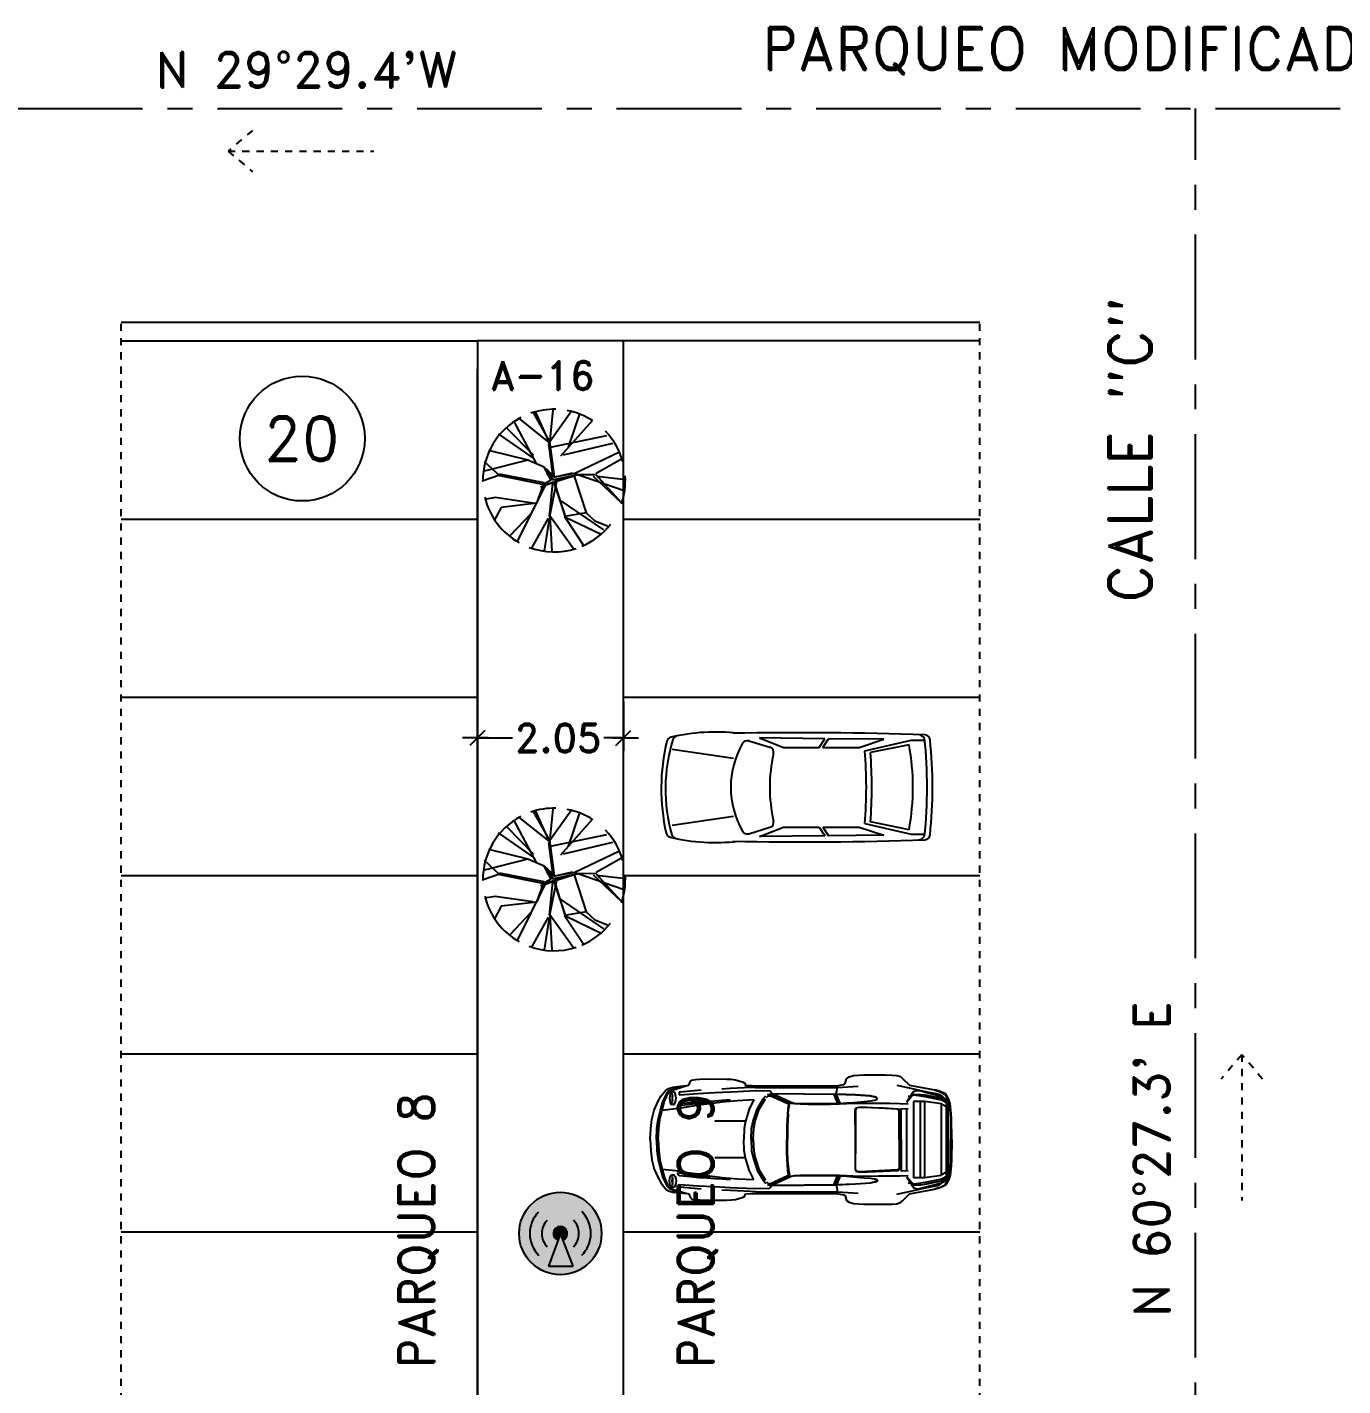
# Model space of a CAD drawing. Header units: millimetres. Extents: x 1590 to 1932, y -48 to 167.
# Drawn here: x 1677.47 to 1695.92, y 73.19 to 92.25 of the extents above; entities that cross this region are included whole.
import ezdxf
from ezdxf.enums import TextEntityAlignment as Align

# ---------------------------------------------------------------- set-up
doc = ezdxf.new("R2010")
doc.units = ezdxf.units.MM
doc.header["$LTSCALE"] = 0.1
doc.header["$MEASUREMENT"] = 0
doc.header["$PDMODE"] = 35
doc.header["$PDSIZE"] = 0.75
doc.linetypes.add('CENTERX2', pattern=[4, 2.5, -0.5, 0.5, -0.5])
doc.linetypes.add('DASHED', pattern=[0.75, 0.5, -0.25])
doc.layers.get('0').update_dxf_attribs({"linetype": 'CONTINUOUS'})
doc.layers.get('DEFPOINTS').update_dxf_attribs({"linetype": 'CONTINUOUS'})
for name, color, linetype in [('ACCESSP01', 7, 'CONTINUOUS'), ('ACCESSP02', 7, 'CONTINUOUS'), ('C-PRKG-CARS', 1, 'CONTINUOUS'), ('CUADRO1', 3, 'CONTINUOUS'), ('L-SITE-TREE', 6, 'CONTINUOUS'), ('PARED', 4, 'CONTINUOUS'), ('PAREDES', 3, 'CONTINUOUS'), ('TEXT', 3, 'CONTINUOUS')]:
    doc.layers.add(name, color=color, linetype=linetype)
doc.styles.add('ROMAND', font='romand.shx')
doc.dimstyles.new('URBA', dxfattribs={"dimtxt": 20, "dimasz": 0.5, "dimexe": 1.25, "dimexo": 0.63, "dimgap": 0.63, "dimtad": 0, "dimtih": 1, "dimtoh": 1, "dimzin": 1, "dimdsep": 46, "dimtxsty": 'ROMAND', "dimcen": 2.5, "dimclrd": 1, "dimclre": 1, "dimclrt": 3, "dimadec": 0, "dimazin": 0, "dimtfac": 1, "dimtmove": 0, "dimatfit": 3, "dimfxl": 1, "dimtvp": 1, "dimtolj": 1, "dimtzin": 1, "dimarcsym": 0})

# ---------------------------------------------------------------- blocks, each defined once
blk = doc.blocks.new('02PTRX01')
at = {"color": 0, "linetype": 'ByBlock'}
for p, q in [((-0.0399, 0.2813), (-0.1308, 0.4841)), ((-0.03, 0.2753), (0.1219, 0.4889)), ((-0.0272, 0.2845), (-0.0072, 0.4959)), ((-0.1228, 0.1202), (-0.2822, 0.4196)), ((-0.0337, 0.2677), (-0.2486, 0.4406)), ((-0.031, 0.2771), (-0.143, 0.4733)), ((0.0481, 0.1739), (0.2686, 0.422)), ((0.1015, 0.2341), (0.1786, 0.4613)), ((-0.1453, 0.1573), (-0.3897, 0.3271)), ((-0.143, 0.1751), (-0.3306, 0.3684)), ((-0.026, 0.2344), (0.3692, 0.3167)), ((-0.1812, 0.1432), (-0.4582, 0.2109)), ((-0.0062, 0.0264), (-0.0376, 0.2594)), ((0.0037, 0.0267), (-0.03, 0.2753)), ((0.0666, 0.181), (0.4129, 0.2626)), ((0.1451, 0.0511), (0.4593, 0.2011)), ((-0.1835, 0.1421), (-0.4994, 0.0626)), ((-0.3813, 0.033), (-0.4888, 0.1323)), ((-0.0693, 0.0941), (-0.1835, 0.1421)), ((0.2956, 0.0509), (0.4739, 0.1518)), ((-0.3826, 0.0383), (-0.505, -0.0048)), ((-0.0685, -0.0158), (-0.3827, 0.0444)), ((-0.0795, -0.0284), (-0.3813, 0.033)), ((-0.0193, 0.002), (-0.0774, -0.0274)), ((-0.0193, 0.002), (-0.0693, 0.0941)), ((0.0037, 0.0267), (-0.0661, 0.0926)), ((-0.0523, 0.0798), (-0.0046, 0.0024)), ((-0.0023, 0.0211), (-0.0523, 0.0798)), ((-0.0033, 0.0052), (-0.0515, 0.0485)), ((0.1644, 0.0395), (-0.0033, 0.0052)), ((0.1272, 0.0524), (-0.0023, 0.0211)), ((0.0033, -0.008), (0.018, 0.0081)), ((0.0037, 0.0267), (0.1451, 0.0511)), ((0.1401, 0.0316), (0.0163, -0.0068)), ((0.018, 0.0081), (0.1644, 0.0395)), ((0.1401, 0.0316), (0.2252, -0.2257)), ((0.1502, 0.0438), (0.2932, 0.0419)), ((0.1521, 0.0476), (0.4856, -0.0675)), ((0.2747, 0.0316), (0.4739, -0.1553)), ((0.4739, -0.1553), (0.2932, 0.0419)), ((0.297, 0.0308), (0.5062, 0.0066)), ((-0.0638, -0.0361), (-0.2616, -0.4323)), ((-0.0774, -0.0274), (-0.1226, -0.1582)), ((-0.0703, -0.0374), (-0.1226, -0.1582)), ((-0.0947, -0.0428), (-0.0033, -0.0081)), ((-0.0089, -0.0164), (-0.0703, -0.0374)), ((0.0163, -0.0068), (-0.0316, -0.251)), ((-0.0316, -0.251), (-0.0089, -0.0164)), ((-0.0033, -0.0081), (0.0805, -0.2575)), ((0.0805, -0.2575), (0.0033, -0.008)), ((-0.4131, -0.1198), (-0.485, -0.1315)), ((-0.3718, -0.188), (-0.421, -0.2797)), ((-0.1491, -0.1573), (-0.4131, -0.1198)), ((-0.1226, -0.1582), (-0.3718, -0.188)), ((0.0332, -0.1319), (0.346, -0.3455)), ((-0.1664, -0.2348), (-0.3091, -0.3858)), ((-0.0411, -0.2647), (-0.1554, -0.4702)), ((-0.034, -0.2703), (-0.0693, -0.4935)), ((-0.0298, -0.2473), (-0.016, -0.4961)), ((-0.0297, -0.2449), (0.1373, -0.4775)), ((0.2283, -0.2272), (0.074, -0.253)), ((0.074, -0.253), (0.2098, -0.4567)), ((0.0803, -0.256), (0.3312, -0.3757)), ((0.2252, -0.2257), (0.2869, -0.2828)), ((0.2869, -0.2828), (0.3752, -0.3176))]:
    blk.add_line(p, q, dxfattribs=at)
for start, end in [(88.67658, 109.13181), (56.90063, 79.36879), (117.86669, 180.76361), (15.42502, 43.73878), (340.94353, 3.71391), (193.57975, 240.72922), (292.86239, 322.35668), (249.58012, 287.97728)]:
    blk.add_arc((0, 0), 0.5, start, end, dxfattribs=at)
blk = doc.blocks.new('02PCAR01')
at = {"color": 0, "linetype": 'ByBlock'}
for p, q in [((-138, 26.03), (-145, 26.03)), ((-112.52, 20.16), (-138, 26.03)), ((-136.91, 23.5), (-115.59, 19.26)), ((-122.94, 26.61), (-92.48, 26.84)), ((-109.29, 22.08), (-122.94, 26.61)), ((-89.35, 22.08), (-92.48, 26.84)), ((-90.39, 26.87), (-54.31, 27.32)), ((-87.23, 22.08), (-90.39, 26.87)), ((-54.31, 27.32), (-67.5, 22.08)), ((-48.33, 25.72), (-60.01, 22.2)), ((-89.35, 22.08), (-109.29, 22.08)), ((-67.5, 22.08), (-87.23, 22.08)), ((-6, 20.97), (-40, 15.97)), ((-112.51, -20.11), (-138, -25.97)), ((-136.91, -23.36), (-115.59, -19.12)), ((-109.29, -21.95), (-122.94, -26.47)), ((-89.35, -21.95), (-109.29, -21.95)), ((-89.35, -21.95), (-92.48, -26.7)), ((-87.23, -21.95), (-90.39, -26.73)), ((-67.5, -21.95), (-87.23, -21.95)), ((-54.31, -27.18), (-67.5, -21.95)), ((-48.33, -25.52), (-60.01, -22)), ((-6, -20.97), (-40, -15.97)), ((-138, -25.97), (-145, -25.97)), ((-122.94, -26.47), (-92.48, -26.7)), ((-90.39, -26.73), (-54.31, -27.18))]:
    blk.add_line(p, q, dxfattribs=at)
for centre, radius, start, end in [((-77.24, -1914.33), 1944.6, 88.89024, 92.01225), ((-30.02, -77.69), 108.31, 76.66075, 96.5655), ((110.89, 0.1), 260.73, 174.2342, 185.7658), ((-145.41, 25.94), 3.14, 92.11191, 173.48992), ((111.89, 0.1), 258.76, 174.01419, 185.98581), ((-141.57, 24.61), 4.6, 94.39871, 147.52881), ((-7.97, 0.1), 131.06, 169.68972, 190.31028), ((-47.46, 22.85), 3, 31.14552, 106.79837), ((-87.12, 0.1), 48.72, 330.07742, 29.92258), ((-8.86, 25.33), 3.14, 17.81788, 78.39421), ((-95.47, 0.91), 93.12, 343.03471, 15.81411), ((-5.75, 24.64), 3.14, 14.34517, 76.66075), ((-111.75, 0.91), 111.76, 346.39761, 12.667), ((146.01, 0.1), 262.31, 175.79714, 184.20286), ((147.71, 0.1), 261.01, 175.59188, 184.44072), ((-59.14, 19.33), 3, 106.79837, 193.66308), ((-142.7, 0.1), 82.75, 347.06832, 12.93168), ((-59.14, -19.13), 3, 166.33692, 253.20163), ((-145.41, -25.74), 3.14, 186.51008, 267.88809), ((-77.24, 1914.53), 1944.6, 267.98775, 271.10976), ((-141.57, -24.41), 4.6, 212.47119, 265.60129), ((-47.46, -22.65), 3, 253.20163, 328.85448), ((-30.02, 77.89), 108.31, 263.4345, 283.11557), ((-9.37, -25.23), 3.14, 281.32486, 340.88258), ((-6.15, -24.54), 3.14, 283.11557, 344.59415)]:
    blk.add_arc(centre, radius, start, end, dxfattribs=at)
blk = doc.blocks.new('02PCAR09')
at = {"color": 0, "linetype": 'ByBlock'}
for p, q in [((-143.26, 30.05), (-157.04, 27.42)), ((-136.16, 30.07), (-146.25, 27.9)), ((-139.39, 33.77), (-143.26, 30.05)), ((-138.14, 34.83), (-139.39, 33.77)), ((-136.04, 35.43), (-138.14, 34.83)), ((-133.57, 35.58), (-136.04, 35.43)), ((-129.86, 35.7), (-133.57, 35.58)), ((-117.88, 35.7), (-129.86, 35.7)), ((-112.33, 35.34), (-117.88, 35.7)), ((-109.85, 34.59), (-112.33, 35.34)), ((-108.47, 33.6), (-109.85, 34.59)), ((-107.73, 30.95), (-108.47, 33.6)), ((-107, 30.43), (-107.73, 30.95)), ((-102.8, 29.76), (-107, 30.43)), ((-52.16, 31.23), (-52.64, 29.95)), ((-51.29, 31.76), (-52.16, 31.23)), ((-48.85, 32.53), (-51.29, 31.76)), ((-47.09, 33.02), (-48.85, 32.53)), ((-44.85, 33.29), (-47.09, 33.02)), ((-42.26, 33.45), (-44.85, 33.29)), ((-32.75, 33.53), (-42.26, 33.45)), ((-27.18, 33.31), (-32.75, 33.53)), ((-24.96, 33.14), (-27.18, 33.31)), ((-22.98, 32.83), (-24.96, 33.14)), ((-22.13, 32.24), (-22.98, 32.83)), ((-21.22, 30), (-22.13, 32.24)), ((-164.79, 22.49), (-162.98, 25.22)), ((-162.81, 24.98), (-164.42, 22.49)), ((-160.88, 23.8), (-163.6, 22.32)), ((-160.77, 22.81), (-163.6, 21.32)), ((-162.98, 25.22), (-160.29, 26.5)), ((-160.49, 26.23), (-162.81, 24.98)), ((-161.5, 23.73), (-161.74, 23.33)), ((-159.78, 24.91), (-161.5, 23.73)), ((-149.39, 26.87), (-160.88, 23.8)), ((-151.85, 24.65), (-160.77, 22.81)), ((-160.77, 21.82), (-151.85, 23.66)), ((-157.04, 27.42), (-160.49, 26.23)), ((-160.29, 26.5), (-157.04, 27.42)), ((-159.78, 24.24), (-160.17, 23.99)), ((-157.91, 25.53), (-159.78, 24.91)), ((-157.91, 25.01), (-159.78, 24.24)), ((-152.81, 26.43), (-157.91, 25.53)), ((-153.83, 25.85), (-157.91, 25.01)), ((-153.47, 26.28), (-153.83, 25.85)), ((-146.25, 27.9), (-152.81, 26.43)), ((-149.51, 24.91), (-151.85, 24.65)), ((-151.85, 23.66), (-149.51, 24.04)), ((-145.43, 25.03), (-149.51, 24.91)), ((-149.51, 24.04), (-145.43, 24.53)), ((-147.04, 27.13), (-149.39, 26.87)), ((-145.43, 26.52), (-147.04, 27.13)), ((-141.73, 20.71), (-145.43, 26.52)), ((-145.43, 25.03), (-141.73, 20.73)), ((-145.43, 24.53), (-145.43, 25.03)), ((-142.39, 24.02), (-143.85, 23.95)), ((-125.42, 22.45), (-125.37, 22.96)), ((-125.37, 22.96), (-124.86, 23.34)), ((-125.15, 22.43), (-125.13, 22.84)), ((-125.13, 22.84), (-124.69, 23.22)), ((-124.86, 23.34), (-121.58, 24.14)), ((-124.69, 23.22), (-121.6, 24.01)), ((-121.6, 24.01), (-113.44, 24.57)), ((-121.58, 24.14), (-113.44, 24.69)), ((-103.18, 28.82), (-114.79, 29.59)), ((-113.44, 24.69), (-102.68, 25.08)), ((-113.44, 24.57), (-102.68, 24.96)), ((-104.9, 20.03), (-102.9, 24.96)), ((-104.22, 19.99), (-102.17, 24.96)), ((-101.45, 24.96), (-103.47, 19.98)), ((-103.18, 28.82), (-102.8, 29.76)), ((-58.2, 28.79), (-103.18, 28.82)), ((-103.18, 28.09), (-103.18, 28.82)), ((-103.06, 26.7), (-103.18, 28.09)), ((-102.68, 25.44), (-103.06, 26.7)), ((-56.22, 29.83), (-102.8, 29.76)), ((-67.1, 25.44), (-102.68, 25.06)), ((-102.68, 25.08), (-102.68, 25.44)), ((-102.68, 24.94), (-67.65, 25.32)), ((-102.68, 25.06), (-102.68, 24.94)), ((-77.45, 20.66), (-68.24, 24.88)), ((-67.39, 24.89), (-76.59, 20.66)), ((-76.17, 20.52), (-66.86, 24.77)), ((-66.4, 24.24), (-75.65, 20.03)), ((-66.42, 25.2), (-67.39, 24.89)), ((-67.1, 25.46), (-66.11, 26.89)), ((-67.1, 25.54), (-67.1, 25.54)), ((-64.81, 24.72), (-67.1, 25.46)), ((-66.86, 24.77), (-65.78, 24.81)), ((-65.14, 24.16), (-66.4, 24.24)), ((-58.32, 27.06), (-66.11, 26.89)), ((-65.78, 24.81), (-64.81, 24.72)), ((-64.13, 23.29), (-65.14, 24.16)), ((-62.4, 22.49), (-63.89, 24.21)), ((-48.2, 26.63), (-58.32, 27.06)), ((-58.2, 28.77), (-51.78, 28.55)), ((-52.64, 29.95), (-56.22, 29.83)), ((-51.78, 28.55), (-44.15, 28.14)), ((-44.15, 26.41), (-48.2, 26.63)), ((-44.15, 28.14), (-39.54, 27.93)), ((-35.6, 25.95), (-44.15, 26.41)), ((-26.33, 25.46), (-35.6, 25.95)), ((-28.03, 27.35), (-18.29, 26.45)), ((-21.41, 25.08), (-26.33, 25.46)), ((-16.03, 24.72), (-21.41, 25.08)), ((-19.65, 29.66), (-21.22, 30)), ((-12.48, 29.04), (-19.65, 29.78)), ((-12.79, 27.56), (-19.65, 29.66)), ((-18.29, 26.45), (-15.88, 26.19)), ((-13.04, 28.18), (-17.96, 29.55)), ((-15.88, 26.19), (-16.03, 24.72)), ((-14.22, 22.91), (-14.12, 24.14)), ((-14.12, 21.68), (-14.22, 22.91)), ((-14.12, 24.14), (-13.76, 25.41)), ((-13.76, 25.41), (-13.28, 26.26)), ((-13.28, 26.26), (-12.67, 26.55)), ((-10.59, 27.09), (-13.04, 28.18)), ((-10.26, 26.19), (-12.79, 27.56)), ((-12.67, 26.55), (-11.49, 26.19)), ((-10.14, 28.29), (-12.48, 29.04)), ((-12.31, 22.86), (-12.22, 24.26)), ((-12.24, 21.56), (-12.31, 22.86)), ((-12.04, 22.86), (-12.24, 21.56)), ((-12.22, 24.26), (-12.07, 25.22)), ((-12.22, 24.26), (-12.04, 22.86)), ((-12.07, 25.22), (-11.81, 25.93)), ((-11.81, 25.93), (-11.49, 26.19)), ((-11.49, 26.19), (-11.18, 25.93)), ((-11.18, 25.93), (-10.93, 25.22)), ((-10.93, 25.22), (-10.74, 24.13)), ((-10.74, 24.13), (-10.69, 22.86)), ((-10.69, 22.86), (-10.74, 21.58)), ((-9.43, 26.13), (-10.59, 27.09)), ((-8.9, 23.63), (-10.26, 26.19)), ((-8.78, 27.56), (-10.14, 28.29)), ((-6.9, 21.08), (-9.43, 26.13)), ((-7.91, 21.15), (-8.9, 23.63)), ((-5.94, 24.09), (-8.78, 27.56)), ((-4.27, 21.14), (-5.94, 24.09)), ((-166.21, 14.44), (-165.56, 19.69)), ((-165.19, 19.69), (-165.8, 14.82)), ((-165.56, 19.69), (-164.79, 22.49)), ((-164.42, 22.49), (-165.19, 19.69)), ((-163.6, 22.32), (-164.59, 21.21)), ((-163.6, 21.32), (-164.59, 20.71)), ((-164.59, -21.21), (-164.59, 21.21)), ((-163.6, 20.33), (-160.77, 21.82)), ((-163.6, 20.33), (-163.6, -20.33)), ((-163.6, 18.05), (-160.88, 19.53)), ((-160.77, 19.82), (-151.61, 21.07)), ((-160.77, 19.82), (-160.77, -19.82)), ((-151.61, 21.07), (-151.61, -21.07)), ((-151.61, 21.07), (-145.43, 21.07)), ((-149.26, 21.07), (-149.26, -21.19)), ((-145.43, -21.07), (-145.43, 21.07)), ((-137.77, 19.96), (-142.39, 19.75)), ((-138.14, 17.06), (-142.38, 17.26)), ((-141.73, 17.26), (-141.73, -17.16)), ((-138.66, 0), (-138.57, 15.9)), ((-138.57, 15.9), (-138.14, 17.06)), ((-137.9, 15.9), (-138.04, 8.28)), ((-137.51, 16.58), (-137.9, 15.9)), ((-132.34, 20.03), (-137.77, 19.96)), ((-137.56, 8.16), (-137.48, 15.78)), ((-136.98, 17.01), (-137.51, 16.58)), ((-137.48, 15.78), (-137.08, 16.44)), ((-137.08, 16.44), (-136.55, 16.78)), ((-128.55, 17.52), (-136.98, 17.01)), ((-136.55, 16.78), (-115.95, 17.82)), ((-126.04, 20.1), (-132.34, 20.03)), ((-115.76, 17.94), (-128.55, 17.52)), ((-115.78, 20.11), (-126.04, 20.1)), ((-125.08, 22.11), (-125.42, 22.45)), ((-124.89, 22.11), (-125.15, 22.43)), ((-124.01, 21.73), (-125.08, 22.11)), ((-123.84, 21.73), (-124.89, 22.11)), ((-121.62, 21.38), (-124.01, 21.73)), ((-121.62, 21.38), (-123.84, 21.73)), ((-118.22, 21.03), (-121.62, 21.38)), ((-112.19, 20.51), (-118.22, 21.03)), ((-115.95, 17.82), (-113.73, 17.36)), ((-108.37, 19.87), (-115.78, 20.11)), ((-113.56, 17.48), (-115.76, 17.94)), ((-113.73, 17.36), (-113.35, 15.95)), ((-113.2, 16.07), (-113.56, 17.48)), ((-113.4, -0.02), (-113.2, 16.07)), ((-113.35, 15.95), (-113.4, 0.02)), ((-108.37, 20.23), (-112.19, 20.51)), ((-104.22, 19.99), (-108.37, 20.23)), ((-104.27, 19.73), (-108.37, 19.87)), ((-99.56, 19.65), (-104.27, 19.73)), ((-99.52, 19.84), (-104.22, 19.99)), ((-87.11, 19.64), (-99.56, 19.65)), ((-87.11, 19.87), (-99.52, 19.84)), ((-82.86, 19.87), (-87.11, 19.87)), ((-82.86, 19.72), (-87.11, 19.64)), ((-79.67, 19.98), (-82.86, 19.87)), ((-79.63, 19.86), (-82.86, 19.72)), ((-79.67, 19.96), (-78.74, 20.2)), ((-77.89, 20.2), (-79.63, 19.86)), ((-78.74, 20.2), (-77.45, 20.66)), ((-77.21, 20.44), (-77.89, 20.2)), ((-76.59, 20.66), (-77.21, 20.44)), ((-76.95, 19.52), (-76.71, 20.25)), ((-76.73, 18.37), (-76.95, 19.52)), ((-76.42, 16.82), (-76.73, 18.37)), ((-76.71, 20.25), (-76.17, 20.52)), ((-76.22, 19.69), (-76.44, 19.24)), ((-76.44, 19.24), (-76.15, 18.22)), ((-76.1, 14.07), (-76.42, 16.82)), ((-75.65, 20.03), (-76.22, 19.69)), ((-76.15, 18.22), (-75.93, 16.82)), ((-75.93, 16.82), (-75.72, 13.98)), ((-60.22, 16.82), (-63.6, 22.49)), ((-58.97, 16.82), (-62.4, 22.49)), ((-60.22, 16.82), (-60.22, 16.82)), ((-58, 10.14), (-60.22, 16.82)), ((-56.75, 10.14), (-58.97, 16.82)), ((-57.13, 22.11), (-54.53, 16.8)), ((-48.2, 21.63), (-57.13, 22.11)), ((-54.53, 16.8), (-52.55, 10.14)), ((-39.78, 20.85), (-48.2, 21.63)), ((-39.78, 21.75), (-44.12, 22.11)), ((-35.6, 21.46), (-39.78, 21.75)), ((-35.6, 20.37), (-39.78, 20.85)), ((-31.38, 21.21), (-35.6, 21.46)), ((-28.21, 19.38), (-35.6, 20.37)), ((-33.48, 20.69), (-27.45, 19.99)), ((-26.79, 20.88), (-31.38, 21.21)), ((-24.62, 18.78), (-28.21, 19.38)), ((-27.45, 19.99), (-23.36, 19.5)), ((-22.2, 20.45), (-26.79, 20.88)), ((-17.01, 17.6), (-24.62, 18.78)), ((-23.36, 19.5), (-19.12, 18.97)), ((-18.2, 20.06), (-22.2, 20.45)), ((-19.12, 18.97), (-14.89, 18.51)), ((-16, 19.87), (-18.2, 20.06)), ((-13.95, 17.11), (-17.01, 17.6)), ((-14.89, 18.51), (-16, 19.87)), ((-13.76, 20.44), (-14.12, 21.68)), ((-6.56, 16.32), (-13.95, 17.11)), ((-13.28, 19.65), (-13.76, 20.44)), ((-12.67, 19.33), (-13.28, 19.65)), ((-11.49, 19.6), (-12.67, 19.33)), ((-12.07, 20.57), (-12.24, 21.58)), ((-11.81, 19.84), (-12.07, 20.57)), ((-11.49, 19.6), (-11.81, 19.84)), ((-11.18, 19.81), (-11.49, 19.6)), ((-10.93, 20.51), (-11.18, 19.81)), ((-10.74, 21.58), (-10.93, 20.51)), ((-6.56, 16.32), (-7.91, 21.15)), ((-5.57, 16.32), (-6.9, 21.08)), ((-5.26, 11.13), (-6.56, 16.32)), ((-4.27, 11.13), (-5.57, 16.32)), ((-2.17, 16.31), (-4.27, 21.14)), ((-0.87, 11.13), (-2.17, 16.31)), ((-166.57, 0.02), (-166.35, 11.22)), ((-166.35, 11.22), (-166.21, 14.44)), ((-165.94, 11.59), (-166.08, 0)), ((-165.8, 14.82), (-165.94, 11.59)), ((-138.04, 8.28), (-138.04, 0)), ((-137.56, 0), (-137.56, 8.16)), ((-76.1, 14.07), (-75.74, 7.15)), ((-75.72, 13.98), (-75.43, 7.15)), ((-57.13, 6.18), (-58, 10.14)), ((-55.9, 6.18), (-56.75, 10.14)), ((-52.55, 10.14), (-44.12, 10.09)), ((-52.55, 10.14), (-51.92, 6.18)), ((-44.12, 10.09), (-35.6, 10.09)), ((-4.7, 6.2), (-5.26, 11.13)), ((-3.7, 6.2), (-4.27, 11.13)), ((-0.31, 6.18), (-0.87, 11.13)), ((-165.94, -11.59), (-166.08, 0)), ((-138.66, 0), (-138.57, -15.9)), ((-138.04, -8.28), (-138.04, 0)), ((-137.56, 0), (-137.56, -8.16)), ((-113.4, 0.02), (-113.2, -16.07)), ((-75.74, 7.15), (-75.77, 0)), ((-75.74, -7.15), (-75.77, 0)), ((-75.43, 7.15), (-75.4, 0)), ((-75.43, -7.15), (-75.4, 0)), ((-56.89, 0), (-57.13, 6.18)), ((-56.89, 0), (-57.13, -6.18)), ((-55.64, 0), (-55.9, 6.18)), ((-55.64, 0), (-55.9, -6.18)), ((-51.92, 6.18), (-51.68, 0)), ((-51.92, -6.18), (-51.68, 0)), ((-4.39, 0), (-4.7, 6.2)), ((-4.39, 0), (-4.7, -6.2)), ((-3.4, 0), (-3.7, 6.2)), ((-3.4, 0), (-3.7, -6.2)), ((0, 0), (-0.31, 6.18)), ((0, 0), (-0.31, -6.18)), ((-166.57, -0.02), (-166.35, -11.22)), ((-113.35, -15.95), (-113.4, -0.02)), ((-76.1, -14.07), (-75.74, -7.15)), ((-75.72, -13.98), (-75.43, -7.15)), ((-57.13, -6.18), (-58, -10.14)), ((-55.9, -6.18), (-56.75, -10.14)), ((-52.55, -10.14), (-51.92, -6.18)), ((-4.7, -6.2), (-5.26, -11.13)), ((-3.7, -6.2), (-4.27, -11.13)), ((-0.31, -6.18), (-0.87, -11.13)), ((-166.35, -11.22), (-166.21, -14.44)), ((-166.21, -14.44), (-165.56, -19.69)), ((-165.8, -14.82), (-165.94, -11.59)), ((-165.19, -19.69), (-165.8, -14.82)), ((-137.9, -15.9), (-138.04, -8.28)), ((-137.56, -8.16), (-137.48, -15.78)), ((-76.1, -14.07), (-76.42, -16.82)), ((-75.93, -16.82), (-75.72, -13.98)), ((-58, -10.14), (-60.22, -16.82)), ((-56.75, -10.14), (-58.97, -16.82)), ((-54.53, -16.8), (-52.55, -10.14)), ((-52.55, -10.14), (-44.12, -10.09)), ((-44.12, -10.09), (-35.6, -10.09)), ((-5.26, -11.13), (-6.56, -16.32)), ((-4.27, -11.13), (-5.57, -16.32)), ((-0.87, -11.13), (-2.17, -16.31)), ((-165.56, -19.69), (-164.79, -22.49)), ((-164.42, -22.49), (-165.19, -19.69)), ((-164.79, -22.49), (-162.98, -25.22)), ((-163.6, -21.32), (-164.59, -20.71)), ((-163.6, -22.32), (-164.59, -21.21)), ((-162.81, -24.98), (-164.42, -22.49)), ((-163.6, -18.05), (-160.88, -19.53)), ((-163.6, -20.33), (-160.77, -21.82)), ((-160.77, -22.81), (-163.6, -21.32)), ((-160.88, -23.8), (-163.6, -22.32)), ((-160.77, -19.82), (-151.61, -21.07)), ((-160.77, -21.82), (-151.85, -23.66)), ((-151.61, -21.07), (-145.43, -21.07)), ((-141.73, -20.71), (-145.43, -26.52)), ((-145.43, -25.03), (-141.73, -20.73)), ((-137.77, -19.96), (-142.39, -19.75)), ((-138.14, -17.06), (-142.38, -17.26)), ((-138.57, -15.9), (-138.14, -17.06)), ((-137.51, -16.58), (-137.9, -15.9)), ((-132.34, -20.03), (-137.77, -19.96)), ((-136.98, -17.01), (-137.51, -16.58)), ((-137.48, -15.78), (-137.08, -16.44)), ((-137.08, -16.44), (-136.55, -16.78)), ((-128.55, -17.52), (-136.98, -17.01)), ((-136.55, -16.78), (-115.95, -17.82)), ((-126.04, -20.1), (-132.34, -20.03)), ((-115.76, -17.94), (-128.55, -17.52)), ((-115.78, -20.11), (-126.04, -20.1)), ((-125.08, -22.11), (-125.42, -22.45)), ((-125.42, -22.45), (-125.37, -22.96)), ((-124.89, -22.11), (-125.15, -22.43)), ((-125.15, -22.43), (-125.13, -22.84)), ((-124.01, -21.73), (-125.08, -22.11)), ((-123.84, -21.73), (-124.89, -22.11)), ((-121.62, -21.38), (-124.01, -21.73)), ((-121.62, -21.38), (-123.84, -21.73)), ((-118.22, -21.03), (-121.62, -21.38)), ((-112.19, -20.51), (-118.22, -21.03)), ((-115.95, -17.82), (-113.73, -17.36)), ((-108.37, -19.87), (-115.78, -20.11)), ((-113.56, -17.48), (-115.76, -17.94)), ((-113.73, -17.36), (-113.35, -15.95)), ((-113.2, -16.07), (-113.56, -17.48)), ((-108.37, -20.23), (-112.19, -20.51)), ((-104.27, -19.73), (-108.37, -19.87)), ((-104.22, -19.99), (-108.37, -20.23)), ((-104.9, -20.03), (-102.9, -24.96)), ((-99.56, -19.65), (-104.27, -19.73)), ((-99.52, -19.84), (-104.22, -19.99)), ((-104.22, -19.99), (-102.17, -24.96)), ((-101.45, -24.96), (-103.47, -19.98)), ((-87.11, -19.64), (-99.56, -19.65)), ((-87.11, -19.87), (-99.52, -19.84)), ((-82.86, -19.72), (-87.11, -19.64)), ((-82.86, -19.87), (-87.11, -19.87)), ((-79.63, -19.86), (-82.86, -19.72)), ((-79.67, -19.98), (-82.86, -19.87)), ((-79.67, -19.96), (-78.74, -20.2)), ((-77.89, -20.2), (-79.63, -19.86)), ((-78.74, -20.2), (-77.45, -20.66)), ((-77.21, -20.44), (-77.89, -20.2)), ((-77.45, -20.66), (-68.24, -24.88)), ((-76.59, -20.66), (-77.21, -20.44)), ((-76.73, -18.37), (-76.95, -19.52)), ((-76.95, -19.52), (-76.71, -20.25)), ((-76.42, -16.82), (-76.73, -18.37)), ((-76.71, -20.25), (-76.17, -20.52)), ((-67.39, -24.89), (-76.59, -20.66)), ((-76.44, -19.24), (-76.15, -18.22)), ((-76.22, -19.69), (-76.44, -19.24)), ((-75.65, -20.03), (-76.22, -19.69)), ((-76.17, -20.52), (-66.86, -24.77)), ((-76.15, -18.22), (-75.93, -16.82)), ((-66.4, -24.24), (-75.65, -20.03)), ((-62.4, -22.49), (-63.89, -24.21)), ((-60.22, -16.82), (-63.6, -22.49)), ((-58.97, -16.82), (-62.4, -22.49)), ((-60.22, -16.82), (-60.22, -16.82)), ((-57.13, -22.11), (-54.53, -16.8)), ((-48.2, -21.63), (-57.13, -22.11)), ((-39.78, -20.85), (-48.2, -21.63)), ((-39.78, -21.75), (-44.12, -22.11)), ((-35.6, -20.37), (-39.78, -20.85)), ((-35.6, -21.46), (-39.78, -21.75)), ((-28.21, -19.38), (-35.6, -20.37)), ((-31.38, -21.21), (-35.6, -21.46)), ((-33.48, -20.69), (-27.45, -19.99)), ((-26.79, -20.88), (-31.38, -21.21)), ((-24.62, -18.78), (-28.21, -19.38)), ((-27.45, -19.99), (-23.36, -19.5)), ((-22.2, -20.45), (-26.79, -20.88)), ((-17.01, -17.6), (-24.62, -18.78)), ((-23.36, -19.5), (-19.12, -18.97)), ((-18.2, -20.06), (-22.2, -20.45)), ((-19.12, -18.97), (-14.89, -18.51)), ((-16, -19.87), (-18.2, -20.06)), ((-13.95, -17.11), (-17.01, -17.6)), ((-14.89, -18.51), (-16, -19.87)), ((-14.12, -21.68), (-14.22, -22.91)), ((-13.76, -20.44), (-14.12, -21.68)), ((-6.56, -16.32), (-13.95, -17.11)), ((-13.28, -19.65), (-13.76, -20.44)), ((-12.67, -19.33), (-13.28, -19.65)), ((-11.49, -19.6), (-12.67, -19.33)), ((-12.24, -21.56), (-12.31, -22.86)), ((-12.07, -20.57), (-12.24, -21.58)), ((-12.04, -22.86), (-12.24, -21.56)), ((-11.81, -19.84), (-12.07, -20.57)), ((-11.49, -19.6), (-11.81, -19.84)), ((-11.18, -19.81), (-11.49, -19.6)), ((-10.93, -20.51), (-11.18, -19.81)), ((-10.74, -21.58), (-10.93, -20.51)), ((-10.69, -22.86), (-10.74, -21.58)), ((-6.9, -21.08), (-9.43, -26.13)), ((-7.91, -21.15), (-8.9, -23.63)), ((-6.56, -16.32), (-7.91, -21.15)), ((-5.57, -16.32), (-6.9, -21.08)), ((-4.27, -21.14), (-5.94, -24.09)), ((-2.17, -16.31), (-4.27, -21.14)), ((-162.98, -25.22), (-160.29, -26.5)), ((-160.49, -26.23), (-162.81, -24.98)), ((-161.5, -23.73), (-161.74, -23.33)), ((-159.78, -24.91), (-161.5, -23.73)), ((-149.39, -26.87), (-160.88, -23.8)), ((-151.85, -24.65), (-160.77, -22.81)), ((-157.04, -27.42), (-160.49, -26.23)), ((-160.29, -26.5), (-157.04, -27.42)), ((-159.78, -24.24), (-160.17, -23.99)), ((-157.91, -25.01), (-159.78, -24.24)), ((-157.91, -25.53), (-159.78, -24.91)), ((-153.83, -25.85), (-157.91, -25.01)), ((-152.81, -26.43), (-157.91, -25.53)), ((-143.26, -30.05), (-157.04, -27.42)), ((-153.47, -26.28), (-153.83, -25.85)), ((-146.25, -27.9), (-152.81, -26.43)), ((-151.85, -23.66), (-149.51, -24.04)), ((-149.51, -24.91), (-151.85, -24.65)), ((-149.51, -24.04), (-145.43, -24.53)), ((-145.43, -25.03), (-149.51, -24.91)), ((-147.04, -27.13), (-149.39, -26.87)), ((-145.43, -26.52), (-147.04, -27.13)), ((-136.16, -30.07), (-146.25, -27.9)), ((-145.43, -24.53), (-145.43, -25.03)), ((-142.39, -24.02), (-143.85, -23.95)), ((-125.37, -22.96), (-124.86, -23.34)), ((-125.13, -22.84), (-124.69, -23.22)), ((-124.86, -23.34), (-121.58, -24.14)), ((-124.69, -23.22), (-121.6, -24.01)), ((-121.6, -24.01), (-113.44, -24.57)), ((-121.58, -24.14), (-113.44, -24.69)), ((-103.18, -28.82), (-114.79, -29.59)), ((-113.44, -24.57), (-102.68, -24.96)), ((-113.44, -24.69), (-102.68, -25.08)), ((-102.8, -29.76), (-107, -30.43)), ((-103.06, -26.7), (-103.18, -28.09)), ((-103.18, -28.09), (-103.18, -28.82)), ((-58.2, -28.79), (-103.18, -28.82)), ((-103.18, -28.82), (-102.8, -29.76)), ((-102.68, -25.44), (-103.06, -26.7)), ((-56.22, -29.83), (-102.8, -29.76)), ((-102.68, -25.06), (-102.68, -24.94)), ((-102.68, -24.94), (-67.65, -25.32)), ((-67.1, -25.44), (-102.68, -25.06)), ((-102.68, -25.08), (-102.68, -25.44)), ((-66.42, -25.2), (-67.39, -24.89)), ((-64.81, -24.72), (-67.1, -25.46)), ((-67.1, -25.46), (-66.11, -26.89)), ((-67.1, -25.54), (-67.1, -25.54)), ((-66.86, -24.77), (-65.78, -24.81)), ((-65.14, -24.16), (-66.4, -24.24)), ((-58.32, -27.06), (-66.11, -26.89)), ((-65.78, -24.81), (-64.81, -24.72)), ((-64.13, -23.29), (-65.14, -24.16)), ((-48.2, -26.63), (-58.32, -27.06)), ((-58.2, -28.77), (-51.78, -28.55)), ((-52.64, -29.95), (-56.22, -29.83)), ((-52.16, -31.23), (-52.64, -29.95)), ((-51.78, -28.55), (-44.15, -28.14)), ((-44.15, -26.41), (-48.2, -26.63)), ((-35.6, -25.95), (-44.15, -26.41)), ((-44.15, -28.14), (-39.54, -27.93)), ((-26.33, -25.46), (-35.6, -25.95)), ((-28.03, -27.35), (-18.29, -26.45)), ((-21.41, -25.08), (-26.33, -25.46)), ((-21.22, -30), (-22.13, -32.24)), ((-16.03, -24.72), (-21.41, -25.08)), ((-19.65, -29.66), (-21.22, -30)), ((-12.79, -27.56), (-19.65, -29.66)), ((-12.48, -29.04), (-19.65, -29.78)), ((-18.29, -26.45), (-15.88, -26.19)), ((-13.04, -28.18), (-17.96, -29.55)), ((-15.88, -26.19), (-16.03, -24.72)), ((-14.22, -22.91), (-14.12, -24.14)), ((-14.12, -24.14), (-13.76, -25.41)), ((-13.76, -25.41), (-13.28, -26.26)), ((-13.28, -26.26), (-12.67, -26.55)), ((-10.59, -27.09), (-13.04, -28.18)), ((-10.26, -26.19), (-12.79, -27.56)), ((-12.67, -26.55), (-11.49, -26.19)), ((-10.14, -28.29), (-12.48, -29.04)), ((-12.31, -22.86), (-12.22, -24.26)), ((-12.22, -24.26), (-12.04, -22.86)), ((-12.22, -24.26), (-12.07, -25.22)), ((-12.07, -25.22), (-11.81, -25.93)), ((-11.81, -25.93), (-11.49, -26.19)), ((-11.49, -26.19), (-11.18, -25.93)), ((-11.18, -25.93), (-10.93, -25.22)), ((-10.93, -25.22), (-10.74, -24.13)), ((-10.74, -24.13), (-10.69, -22.86)), ((-9.43, -26.13), (-10.59, -27.09)), ((-8.9, -23.63), (-10.26, -26.19)), ((-8.78, -27.56), (-10.14, -28.29)), ((-5.94, -24.09), (-8.78, -27.56)), ((-139.39, -33.77), (-143.26, -30.05)), ((-138.14, -34.83), (-139.39, -33.77)), ((-136.04, -35.43), (-138.14, -34.83)), ((-133.57, -35.58), (-136.04, -35.43)), ((-129.86, -35.7), (-133.57, -35.58)), ((-117.88, -35.7), (-129.86, -35.7)), ((-112.33, -35.34), (-117.88, -35.7)), ((-109.85, -34.59), (-112.33, -35.34)), ((-108.47, -33.6), (-109.85, -34.59)), ((-107.73, -30.95), (-108.47, -33.6)), ((-107, -30.43), (-107.73, -30.95)), ((-51.29, -31.76), (-52.16, -31.23)), ((-48.85, -32.53), (-51.29, -31.76)), ((-47.09, -33.02), (-48.85, -32.53)), ((-44.85, -33.29), (-47.09, -33.02)), ((-42.26, -33.45), (-44.85, -33.29)), ((-32.75, -33.53), (-42.26, -33.45)), ((-27.18, -33.31), (-32.75, -33.53)), ((-24.96, -33.14), (-27.18, -33.31)), ((-22.98, -32.83), (-24.96, -33.14)), ((-22.13, -32.24), (-22.98, -32.83))]:
    blk.add_line(p, q, dxfattribs=at)
blk = doc.blocks.new('UTP1$0$DIMBLOCK')
at = {"color": 1}
blk.add_line((-7.5, 0), (10.5, 0), dxfattribs=at)
at = {"color": 4}
blk.add_line((-5.25, -5.25), (5.25, 5.25), dxfattribs=at)
blk = doc.blocks.new('*D357')
at = {"color": 1, "linetype": 'Continuous', "transparency": 16777216}
for p, q in [((1683.783, 82.785), (1683.783, 82.097)), ((1685.831, 82.785), (1685.831, 82.097)), ((1683.803, 82.277), (1684.276, 82.277)), ((1685.811, 82.277), (1685.554, 82.277))]:
    blk.add_line(p, q, dxfattribs=at)
at = {"layer": 'DEFPOINTS', "color": 0, "linetype": 'Continuous', "transparency": 16777216}
for p in [(1683.783, 82.848), (1685.831, 82.848), (1685.831, 82.277)]:
    blk.add_point(p, dxfattribs=at)
at = {"color": 1, "linetype": 'Continuous', "transparency": 16777216, "xscale": 0.02, "yscale": 0.02, "zscale": 0.02, "rotation": 180}
blk.add_blockref('UTP1$0$DIMBLOCK', (1683.783, 82.277), dxfattribs=at)
at = {"color": 1, "linetype": 'Continuous', "transparency": 16777216, "xscale": 0.02, "yscale": 0.02, "zscale": 0.02}
blk.add_blockref('UTP1$0$DIMBLOCK', (1685.831, 82.277), dxfattribs=at)
at = {"color": 2, "linetype": 'Continuous', "transparency": 16777216, "insert": (1684.915, 82.277), "char_height": 0.4, "attachment_point": 5, "style": 'ROMAND'}
blk.add_mtext('\\A1;2.05', dxfattribs=at)
blk = doc.blocks.new('PuntoAcceso01')
at = {"layer": 'ACCESSP01', "linetype": 'Continuous'}
h = blk.add_hatch(color=256, dxfattribs=at)
h.set_gradient(color1=(39, 118, 187), color2=(122, 175, 223))
h.paths.add_polyline_path([(-0.578, 0, 1), (0.578, 0, 1)])
h.paths.add_polyline_path([(0.036, -0.091), (0.182, -0.459), (-0.165, -0.459), (-0.033, -0.092, -5.478371)], flags=16)
h = blk.add_hatch(color=256, dxfattribs=at)
h.set_gradient(color1=(69, 84, 165), color2=(34, 52, 110))
h.paths.add_polyline_path([(-0.165, -0.459), (0.182, -0.459), (0, 0)])
h = blk.add_hatch(color=256, dxfattribs=at)
h.set_gradient(color1=(122, 175, 223), color2=(34, 52, 110))
h.paths.add_polyline_path([(-0.033, -0.092), (0, 0), (0.036, -0.091, 5.478371)])
at = {"layer": 'ACCESSP01', "color": 18, "linetype": 'Continuous', "true_color": 0x000000}
for p, q in [((0, 0), (-0.165, -0.459)), ((0, 0), (0, 0)), ((0.182, -0.459), (0, 0)), ((-0.165, -0.459), (0.182, -0.459))]:
    blk.add_line(p, q, dxfattribs=at)
blk.add_circle((0, 0), 0.578, dxfattribs=at)
for radius, start, end in [(0.429, 135.4577, 225.6092), (0.429, 314.4764, 45.6092), (0.261, 135.4577, 225.6092), (0.0979, 291.6132, 250.2346), (0.261, 314.4764, 45.6092)]:
    blk.add_arc((0, 0), radius, start, end, dxfattribs=at)

msp = doc.modelspace()

# ---------------------------------------------------------------- linework, layer by layer
at = {"color": 2, "linetype": 'Continuous'}
for p, q in [((1678.7831, 85.3476), (1683.7831, 85.3476)), ((1685.8305, 85.3476), (1690.8305, 85.3476)), ((1678.7831, 82.8476), (1683.7831, 82.8476)), ((1685.8305, 82.8476), (1690.8305, 82.8476)), ((1678.7831, 80.3476), (1683.7831, 80.3476)), ((1685.8305, 80.3476), (1690.8305, 80.3476)), ((1678.7831, 77.8476), (1683.7831, 77.8476)), ((1685.8305, 77.8476), (1690.8305, 77.8476)), ((1678.7831, 75.3476), (1683.7831, 75.3476)), ((1685.8305, 75.3476), (1690.8305, 75.3476))]:
    msp.add_line(p, q, dxfattribs=at)
msp.add_circle((1681.3255, 86.4766), 0.8758, dxfattribs=at)
at = {"layer": 'PARED', "color": 4}
for p, q in [((1678.7831, 88.1083), (1690.8305, 88.1083)), ((1678.7831, 87.8476), (1683.7831, 87.8476)), ((1683.7831, 87.8476), (1683.7831, 62.8476)), ((1690.8305, 87.8476), (1683.7831, 87.8476)), ((1685.8305, 62.8476), (1685.8305, 87.8476)), ((1683.7831, 62.8476), (1683.7831, 87.4509))]:
    msp.add_line(p, q, dxfattribs=at)
at = {"layer": 'PAREDES', "color": 1, "linetype": 'CENTERX2', "ltscale": 7}
for p, q in [((1657.7358, 91.1083), (1730.0279, 91.1083)), ((1693.8581, 59.5869), (1693.8581, 91.1083))]:
    msp.add_line(p, q, dxfattribs=at)
at = {"layer": 'PAREDES', "color": 2, "linetype": 'DASHED'}
for p, q in [((1680.284, 90.5095), (1680.6274, 90.2188)), ((1678.7831, 62.5869), (1678.7831, 88.1083)), ((1690.8305, 62.5869), (1690.8305, 88.1083)), ((1694.5073, 77.8338), (1694.2165, 77.4905))]:
    msp.add_line(p, q, dxfattribs=at)
for points in [[(1680.6274, 90.8002), (1680.284, 90.5095), (1682.3314, 90.5095)], [(1694.798, 77.4905), (1694.5073, 77.8338), (1694.5073, 75.7864)]]:
    msp.add_lwpolyline(points, dxfattribs=at)

# ---------------------------------------------------------------- block references
at = {"layer": 'ACCESSP02', "linetype": 'Continuous'}
msp.add_blockref('PuntoAcceso01', (1684.9458, 75.3256), dxfattribs=at)
at = {"layer": 'C-PRKG-CARS', "xscale": 0.02539999999999054, "yscale": 0.02539999999999054, "zscale": 0.02539999999999054, "rotation": 180}
for name, p in [('02PCAR01', (1686.3613, 81.5871)), ('02PCAR09', (1686.2078, 76.6427))]:
    msp.add_blockref(name, p, dxfattribs=at)
at = {"layer": 'L-SITE-TREE', "color": 1, "xscale": 2, "yscale": 2, "zscale": 2}
for p in [(1684.858, 85.8871), (1684.858, 80.2913)]:
    msp.add_blockref('02PTRX01', p, dxfattribs=at)

# ---------------------------------------------------------------- texts
at = {"layer": 'CUADRO1', "color": 2, "style": 'ROMAND'}
msp.add_text("N 29%%D29.4'W", height=0.5, dxfattribs=at).set_placement((1681.3845, 91.3992), align=Align.CENTER)
msp.add_text("N 60%%D27.3' E", height=0.5, rotation=90, dxfattribs=at).set_placement((1693.4928, 76.369), align=Align.CENTER)
at = {"layer": 'TEXT', "style": 'ROMAND'}
msp.add_text(' PARQUEO MODIFICADO:', height=0.6, dxfattribs=at).set_placement((1687.3593, 91.6475))
for s, height, p in [('CALLE "C"', 0.6, (1693.2383, 84.171)), ('PARQUEO 8', 0.5, (1683.1763, 73.4294)), ('PARQUEO 9', 0.5, (1687.0943, 73.4294))]:
    msp.add_text(s, height=height, rotation=90, dxfattribs=at).set_placement(p)
at = {"layer": 'TEXT', "color": 2, "style": 'ROMAND'}
for s, height, p in [('A-16', 0.4, (1683.9685, 87.161)), ('20', 0.625, (1680.7803, 86.1624))]:
    msp.add_text(s, height=height, dxfattribs=at).set_placement(p)

# ---------------------------------------------------------------- dimensions: what is measured, and where the dimension line sits
at = {"color": 3, "linetype": 'Continuous'}
dim = msp.add_linear_dim(base=(1685.8305, 82.2772), p1=(1683.7831, 82.8476), p2=(1685.8305, 82.8476), dimstyle='URBA', override={"dimtxt": 0.4, "dimasz": 0.02, "dimexe": 0.18, "dimexo": 0.0625, "dimgap": 0.02, "dimzin": 0, "dimblk1": 'UTP1$0$DIMBLOCK', "dimblk2": 'UTP1$0$DIMBLOCK', "dimsah": 1, "dimcen": 0.09, "dimclrt": 2, "dimtdec": 4, "dimtofl": 0, "dimtvp": 0, "dimtzin": 0}, dxfattribs=at)
dim.commit()
dim.dimension.update_dxf_attribs({"geometry": '*D357', "text_midpoint": (1684.9154, 82.2772), "dimtype": 160})

doc.saveas('drawing.dxf')
